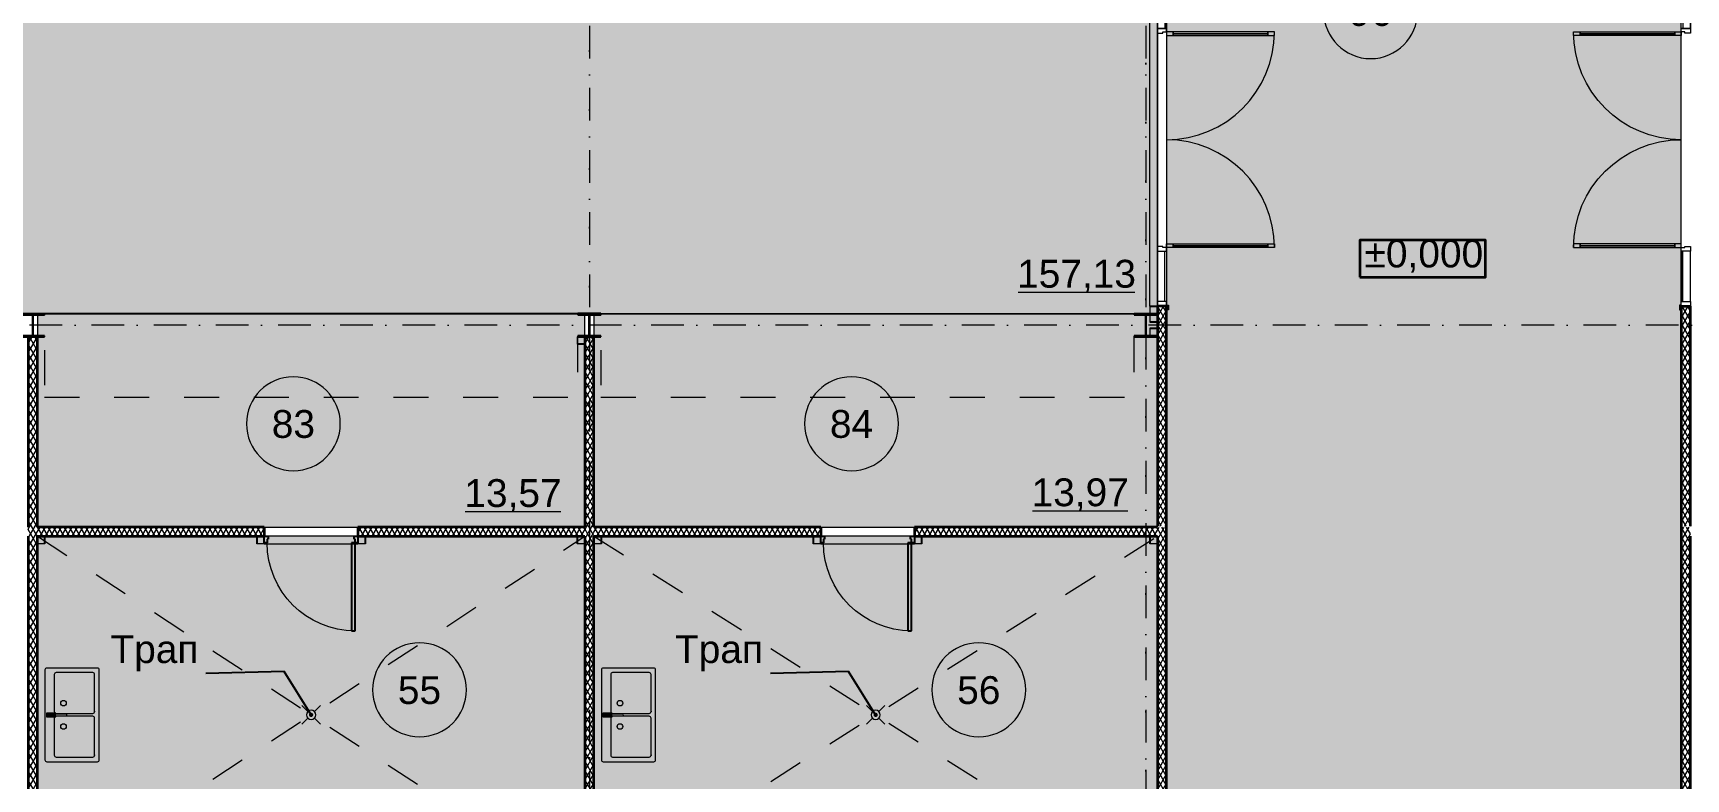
# Model space of a CAD drawing. Header units: millimetres. Extents: x -10605 to 104127, y -15987 to 52426.
# Drawn here: x 34001 to 51825, y 13109 to 21150 of the extents above; entities that cross this region are included whole.
import ezdxf
from ezdxf.enums import TextEntityAlignment as Align

# ---------------------------------------------------------------- set-up
doc = ezdxf.new("R2010")
doc.units = ezdxf.units.MM
doc.header["$MEASUREMENT"] = 0
for name, pattern in [('Dot & Dashed', [670.277762, 352.777767, -176.388884, 0, -141.111112]), ('roto_dd', [752.592, 376.296, -376.296]), ('Крупный пунктир', [634.99999, 0, -634.99999])]:
    doc.linetypes.add(name, pattern=pattern)
for name, color, linetype in [('Двери Archicad', 7, 'Continuous'), ('Зоны', 7, 'Continuous'), ('Металлический каркас здания', 7, 'Continuous'), ('Оси', 7, 'Continuous'), ('Стены', 7, 'Continuous')]:
    doc.layers.add(name, color=color, linetype=linetype)
for name, color, linetype, lineweight in [('Двери Archicad_Ном._пера__3', 7, 'Continuous', 0), ('Двери Archicad_Ном._пера__97', 7, 'Continuous', 35), ('Двери Archicad_Ном._пера__98', 7, 'Continuous', 25), ('Зоны_Ном._пера__38', 171, 'Continuous', 20), ('Зоны_Ном._пера__91', 255, 'Continuous', 0), ('Мебель и  оборудование_Ном._пера__200', 7, 'Continuous', 0), ('Мебель и  оборудование_Ном._пера__99', 7, 'Continuous', 15), ('Металлический каркас здания_Ном._пера__98', 7, 'Continuous', 25), ('Металлический каркас здания_Ном._пера__99', 7, 'Continuous', 15), ('Оси_Ном._пера__200', 7, 'Continuous', 0), ('Паспорта Зон Archicad_Ном._пера__100', 7, 'Continuous', 9), ('Сантехника_Ном._пера__99', 7, 'Continuous', 15), ('Стены _Ном._пера__97', 7, 'Continuous', 35), ('Стены _Ном._пера__98', 7, 'Continuous', 25)]:
    doc.layers.add(name, color=color, linetype=linetype, lineweight=lineweight)
doc.layers.add('Зоны_Ном._пера__2', color=7, linetype='Continuous', lineweight=0, true_color=0xc2747474)
doc.styles.add('РЎР“Р•РќР•Р\xa0РР\xa0_РЎРўРР›Р¬_1', font='arial.ttf')
doc.dimstyles.new('СГЕНЕРИР_СТИЛЬ__1', dxfattribs={"dimtxt": 0.18, "dimasz": 91.2, "dimexe": 0.18, "dimexo": 0.0625, "dimgap": 0.09, "dimtad": 0, "dimtih": 1, "dimtoh": 1, "dimdec": 4, "dimzin": 0, "dimdsep": 46, "dimcen": 0.09, "dimadec": 0, "dimazin": 0, "dimtfac": 1, "dimtdec": 4, "dimtmove": 0, "dimatfit": 3, "dimldrblk": 'ARROWHEAD_11', "dimfxl": 1, "dimtolj": 1, "dimtzin": 0, "dimarcsym": 0})
pattern_1 = [(90, (0, 0), (-60, 0), [])]
pattern_2 = [(60, (0, 0), (-43.30127, 25), []), (120, (0, 0), (43.30127, 25), [])]

# ---------------------------------------------------------------- blocks, each defined once
blk = doc.blocks.new('Колонна SHS ГК 27')
at = {"layer": 'Металлический каркас здания_Ном._пера__99', "linetype": 'Continuous', "lineweight": 0, "true_color": 0xffffff}
h = blk.add_hatch(dxfattribs=at)
h.set_pattern_fill('Barabбs_tйglakц_бllу', style=0, pattern_type=2)
h.set_pattern_definition(pattern_1)
h.paths.add_polyline_path([(-40, -40), (40, -40), (40, 40), (-40, 40)])
h.paths.add_polyline_path([(-36.4, -36.4), (-36.4, 36.4), (36.4, 36.4), (36.4, -36.4)], flags=0)
at = {"layer": 'Металлический каркас здания_Ном._пера__99', "color": 7, "linetype": 'Continuous', "lineweight": 15}
for p, q in [((40, 40), (-40, 40)), ((-40, 40), (-40, -40)), ((-36.4, -36.4), (-36.4, 36.4)), ((-36.4, 36.4), (36.4, 36.4)), ((36.4, 36.4), (36.4, -36.4)), ((40, -40), (40, 40)), ((-40, -40), (40, -40)), ((36.4, -36.4), (-36.4, -36.4))]:
    blk.add_line(p, q, dxfattribs=at)
blk = doc.blocks.new('Труба Квадратного Сечения ГК SHS 27_5')
at = {"layer": 'Металлический каркас здания_Ном._пера__99', "color": 7, "linetype": 'Continuous', "lineweight": 15}
for p, q in [((505, 40), (0, 40)), ((0, 40), (0, 0)), ((0, 0), (0, -40)), ((1010, 40), (505, 40)), ((1010, 0), (1010, 40)), ((1010, -40), (1010, 0)), ((0, -40), (505, -40)), ((505, -40), (1010, -40))]:
    blk.add_line(p, q, dxfattribs=at)
blk = doc.blocks.new('Труба Квадратного Сечения ГК SHS 27_9')
at = {"layer": 'Металлический каркас здания_Ном._пера__99', "color": 7, "linetype": 'Continuous', "lineweight": 15}
for p, q in [((1795, 40), (0, 40)), ((0, 40), (0, 0)), ((0, 0), (0, -40)), ((3590, 40), (1795, 40)), ((3590, 0), (3590, 40)), ((3590, -40), (3590, 0)), ((0, -40), (1795, -40)), ((1795, -40), (3590, -40))]:
    blk.add_line(p, q, dxfattribs=at)
blk = doc.blocks.new('Зона подготовки товара_55_37', base_point=(36756, 14075))
at = {"layer": 'Зоны', "linetype": 'Continuous', "lineweight": 0, "true_color": 0x3f3f3f}
blk.add_hatch(color=250, dxfattribs=at).paths.add_polyline_path([(34050, 15726), (34050, 11875), (39950, 11875), (39950, 15726)])
at = {"layer": 'Паспорта Зон Archicad_Ном._пера__100', "color": 7, "linetype": 'Continuous', "lineweight": 9}
blk.add_line((38677, 12513), (39706, 12513), dxfattribs=at)
for start, end in [(0, 180), (180, 0)]:
    blk.add_arc((38168, 14070), 506, start, end, dxfattribs=at)
at = {"layer": 'Паспорта Зон Archicad_Ном._пера__100', "color": 7, "lineweight": 9, "style": 'РЎР“Р•РќР•Р\xa0РР\xa0_РЎРўРР›Р¬_1'}
for tag, p in [('ROOM_NUMBER', (38168, 14067)), ('ROOM_AREA', (39192, 12713))]:
    blk.add_attdef(tag, text='', height=300, dxfattribs=at).set_placement(p, align=Align.MIDDLE_CENTER)
blk = doc.blocks.new('Зона подготовки товара_56_38', base_point=(42817, 14075))
at = {"layer": 'Зоны', "linetype": 'Continuous', "lineweight": 0, "true_color": 0x3f3f3f}
blk.add_hatch(color=250, dxfattribs=at).paths.add_polyline_path([(40050, 15726), (40050, 11875), (46125, 11875), (46125, 15726)])
at = {"layer": 'Паспорта Зон Archicad_Ном._пера__100', "color": 7, "linetype": 'Continuous', "lineweight": 9}
blk.add_line((44656, 12513), (45685, 12513), dxfattribs=at)
for start, end in [(0, 180), (180, 0)]:
    blk.add_arc((44200, 14070), 506, start, end, dxfattribs=at)
at = {"layer": 'Паспорта Зон Archicad_Ном._пера__100', "color": 7, "lineweight": 9, "style": 'РЎР“Р•РќР•Р\xa0РР\xa0_РЎРўРР›Р¬_1'}
for tag, p in [('ROOM_NUMBER', (44200, 14067)), ('ROOM_AREA', (45171, 12713))]:
    blk.add_attdef(tag, text='', height=300, dxfattribs=at).set_placement(p, align=Align.MIDDLE_CENTER)
blk = doc.blocks.new('Торговый зал_96_101', base_point=(49000, 22487))
at = {"layer": 'Зоны_Ном._пера__2', "linetype": 'Continuous', "lineweight": 0, "true_color": 0x1d1d1d}
blk.add_hatch(color=250, dxfattribs=at).paths.add_polyline_path([(51775, 28125), (46225, 28125), (46225, 11875), (51775, 11875)])
at = {"layer": 'Паспорта Зон Archicad_Ном._пера__100', "color": 7, "linetype": 'Continuous', "lineweight": 9}
blk.add_line((50659, 12175), (51688, 12175), dxfattribs=at)
for start, end in [(0, 180), (180, 0)]:
    blk.add_arc((48425, 21380), 506, start, end, dxfattribs=at)
at = {"layer": 'Паспорта Зон Archicad_Ном._пера__100', "color": 7, "lineweight": 9, "style": 'РЎР“Р•РќР•Р\xa0РР\xa0_РЎРўРР›Р¬_1'}
for tag, p in [('ROOM_NUMBER', (48425, 21377)), ('ROOM_AREA', (51173, 12374))]:
    blk.add_attdef(tag, text='', height=300, dxfattribs=at).set_placement(p, align=Align.MIDDLE_CENTER)
blk = doc.blocks.new('Торговый зал_97_103', base_point=(18593, 20776))
at = {"layer": 'Зоны_Ном._пера__2', "linetype": 'Continuous', "lineweight": 0, "true_color": 0x1d1d1d}
blk.add_hatch(color=250, dxfattribs=at).paths.add_polyline_path([(46125, 18125), (46125, 21875), (4225, 21875), (4225, 18125)])
at = {"layer": 'Паспорта Зон Archicad_Ном._пера__100', "color": 7, "linetype": 'Continuous', "lineweight": 9}
blk.add_line((44624, 18356), (45883, 18356), dxfattribs=at)
at = {"layer": 'Паспорта Зон Archicad_Ном._пера__100', "color": 7, "lineweight": 9, "style": 'РЎР“Р•РќР•Р\xa0РР\xa0_РЎРўРР›Р¬_1'}
for tag, p in [('ROOM_NUMBER', (18933, 20581)), ('ROOM_AREA', (45254, 18555))]:
    blk.add_attdef(tag, text='', height=300, dxfattribs=at).set_placement(p, align=Align.MIDDLE_CENTER)
blk = doc.blocks.new('Выставочная зона_83_109', base_point=(38185, 17485))
at = {"layer": 'Зоны_Ном._пера__38', "linetype": 'Continuous', "lineweight": 0, "true_color": 0x1f1f3f}
blk.add_hatch(color=179, dxfattribs=at).paths.add_polyline_path([(34050, 15825), (39950, 15825), (39950, 18125), (34050, 18125)])
at = {"layer": 'Паспорта Зон Archicad_Ном._пера__100', "color": 7, "linetype": 'Continuous', "lineweight": 9}
blk.add_line((38661, 15992), (39691, 15992), dxfattribs=at)
for start, end in [(0, 180), (180, 0)]:
    blk.add_arc((36808, 16938), 506, start, end, dxfattribs=at)
at = {"layer": 'Паспорта Зон Archicad_Ном._пера__100', "color": 7, "lineweight": 9, "style": 'РЎР“Р•РќР•Р\xa0РР\xa0_РЎРўРР›Р¬_1'}
for tag, p in [('ROOM_NUMBER', (36808, 16936)), ('ROOM_AREA', (39176, 16191))]:
    blk.add_attdef(tag, text='', height=300, dxfattribs=at).set_placement(p, align=Align.MIDDLE_CENTER)
blk = doc.blocks.new('Выставочная зона_84_110', base_point=(44074, 17447))
at = {"layer": 'Зоны_Ном._пера__38', "linetype": 'Continuous', "lineweight": 0, "true_color": 0x1f1f3f}
blk.add_hatch(color=179, dxfattribs=at).paths.add_polyline_path([(40050, 18125), (40050, 15825), (46125, 15825), (46125, 18125)])
at = {"layer": 'Паспорта Зон Archicad_Ном._пера__100', "color": 7, "linetype": 'Continuous', "lineweight": 9}
blk.add_line((44778, 16000), (45808, 16000), dxfattribs=at)
for start, end in [(0, 180), (180, 0)]:
    blk.add_arc((42827, 16938), 506, start, end, dxfattribs=at)
at = {"layer": 'Паспорта Зон Archicad_Ном._пера__100', "color": 7, "lineweight": 9, "style": 'РЎР“Р•РќР•Р\xa0РР\xa0_РЎРўРР›Р¬_1'}
for tag, p in [('ROOM_NUMBER', (42827, 16936)), ('ROOM_AREA', (45293, 16199))]:
    blk.add_attdef(tag, text='', height=300, dxfattribs=at).set_placement(p, align=Align.MIDDLE_CENTER)
blk = doc.blocks.new('Однопольная Дверь 27_2')
at = {"layer": 'Двери Archicad_Ном._пера__3', "color": 7, "linetype": 'Continuous', "lineweight": 0}
blk.add_arc((475, 0), 950, 90, 180, dxfattribs=at)
at = {"layer": 'Двери Archicad_Ном._пера__97', "color": 7, "linetype": 'Continuous', "lineweight": 35}
for p, q in [((-505, -170), (-505, -70)), ((505, -170), (505, -70))]:
    blk.add_line(p, q, dxfattribs=at)
at = {"layer": 'Двери Archicad_Ном._пера__98', "color": 7, "linetype": 'Continuous', "lineweight": 25}
for p, q in [((435, 0), (435, 950)), ((435, 950), (475, 950)), ((475, 950), (475, 0)), ((-475, 0), (-505, 0)), ((-505, 0), (-505, -70)), ((-475, -40), (-475, 0)), ((475, 0), (435, 0)), ((505, 0), (475, 0)), ((475, 0), (475, -40)), ((505, -70), (505, 0)), ((-505, -70), (-465, -70)), ((-465, -40), (-475, -40)), ((-465, -70), (-465, -40)), ((475, -40), (465, -40)), ((465, -40), (465, -70)), ((465, -70), (505, -70))]:
    blk.add_line(p, q, dxfattribs=at)
blk = doc.blocks.new('Стена_6', base_point=(4125, 15775))
at = {"layer": 'Стены', "linetype": 'Continuous', "lineweight": 0, "true_color": 0x000000}
h = blk.add_hatch(dxfattribs=at)
h.set_pattern_fill('Batt_Insulation__3_', color=18, style=0, pattern_type=2)
h.set_pattern_definition(pattern_2)
h.paths.add_polyline_path([(34050, 15825), (34050, 15725), (36495, 15725), (36495, 15825)])
h = blk.add_hatch(dxfattribs=at)
h.set_pattern_fill('Batt_Insulation__3_', color=18, style=0, pattern_type=2)
h.set_pattern_definition(pattern_2)
h.paths.add_polyline_path([(37505, 15825), (37505, 15725), (39950, 15725), (39950, 15825)])
h = blk.add_hatch(dxfattribs=at)
h.set_pattern_fill('Batt_Insulation__3_', color=18, style=0, pattern_type=2)
h.set_pattern_definition(pattern_2)
h.paths.add_polyline_path([(40050, 15825), (40050, 15725), (42495, 15725), (42495, 15825)])
h = blk.add_hatch(dxfattribs=at)
h.set_pattern_fill('Batt_Insulation__3_', color=18, style=0, pattern_type=2)
h.set_pattern_definition(pattern_2)
h.paths.add_polyline_path([(43505, 15825), (43505, 15725), (46125, 15725), (46125, 15825)])
at = {"layer": 'Стены _Ном._пера__97', "color": 7, "linetype": 'Continuous', "lineweight": 35}
for p, q in [((36495, 15825), (36495, 15725)), ((37505, 15825), (37505, 15725)), ((42495, 15825), (42495, 15725)), ((43505, 15825), (43505, 15725))]:
    blk.add_line(p, q, dxfattribs=at)
at = {"layer": 'Стены _Ном._пера__97', "color": 7, "linetype": 'Continuous', "lineweight": 35, "flags": 128}
for points in [[(36495, 15825), (34050, 15825)], [(34050, 15725), (36495, 15725)], [(39950, 15825), (37505, 15825)], [(37505, 15725), (39950, 15725)], [(42495, 15825), (40050, 15825)], [(40050, 15725), (42495, 15725)], [(46125, 15825), (43505, 15825)], [(43505, 15725), (46125, 15725)]]:
    blk.add_lwpolyline(points, dxfattribs=at)
at = {"layer": 'Двери Archicad', "color": 7, "linetype": 'Continuous', "lineweight": 50, "xscale": -1, "zscale": 1000, "rotation": 180}
for p in [(37000, 15655), (43000, 15655)]:
    blk.add_blockref('Однопольная Дверь 27_2', p, dxfattribs=at)
blk = doc.blocks.new('Двупольная Дверь с Боковыми Панелями и Фрамугой 27')
at = {"layer": 'Двери Archicad_Ном._пера__3', "color": 7, "linetype": 'Continuous', "lineweight": 0}
for p, q in [((-1162, 1162), (-1162, 1092)), ((-1122, 1162), (-1162, 1162)), ((-1162, 1092), (-1122, 1092)), ((-1142, 1092), (-1142, 70)), ((-1122, 1092), (-1122, 1162)), ((1122, 1092), (1122, 1162)), ((1122, 1162), (1162, 1162)), ((1162, 1092), (1122, 1092)), ((1142, 1092), (1142, 70)), ((1162, 1162), (1162, 1092)), ((-1832, 0), (-1832, 19)), ((-1832, 19), (-1782, 19)), ((-1782, 0), (-1832, 0)), ((-1795, 0), (-1832, 0)), ((-1795, 0), (-1832, 0)), ((-1745, 0), (-1795, 0)), ((-1795, 0), (-1795, -100)), ((-1795, 0), (-1795, -100)), ((-1795, 0), (-1795, -100)), ((-1782, 19), (-1782, 0)), ((-1745, -100), (-1745, 0)), ((-1162, 0), (-1200, 0)), ((-1200, 0), (-1200, -100)), ((-1122, 70), (-1162, 70)), ((-1162, 70), (-1162, 0)), ((-1162, -40), (-1162, 0)), ((-1162, 0), (-1122, 0)), ((-1122, 0), (-1122, 70)), ((1122, 0), (1122, 70)), ((1122, 70), (1162, 70)), ((1162, 0), (1122, 0)), ((1162, 70), (1162, 0)), ((1200, 0), (1162, 0)), ((1162, 0), (1162, -40)), ((1200, -100), (1200, 0)), ((1795, 0), (1745, 0)), ((1745, 0), (1745, -100)), ((1782, 19), (1832, 19)), ((1782, 0), (1782, 19)), ((1832, 0), (1782, 0)), ((1795, -100), (1795, 0)), ((1795, 0), (1795, -100)), ((1795, 0), (1795, -100)), ((1795, 0), (1832, 0)), ((1795, 0), (1832, 0)), ((1832, 19), (1832, 0)), ((-1795, -100), (-1745, -100)), ((-1745, -18), (-1200, -18)), ((-1200, -100), (-1745, -100)), ((-1200, -100), (-1150, -100)), ((-1150, -40), (-1162, -40)), ((-1150, -100), (-1150, -40)), ((1162, -40), (1150, -40)), ((1150, -40), (1150, -100)), ((1150, -100), (1200, -100)), ((1745, -18), (1200, -18)), ((1745, -100), (1200, -100)), ((1745, -100), (1795, -100))]:
    blk.add_line(p, q, dxfattribs=at)
at = {"layer": 'Двери Archicad_Ном._пера__3', "color": 7, "linetype": 'Continuous', "lineweight": 0, "flags": 128}
for points in [[(-1162, 1092), (-1162, 70), (-1142, 70), (-1142, 1092)], [(-1142, 1092), (-1142, 70), (-1122, 70), (-1122, 1092)], [(1142, 1092), (1142, 70), (1122, 70), (1122, 1092)], [(1162, 1092), (1162, 70), (1142, 70), (1142, 1092)], [(-1200, 0), (-1745, 0), (-1745, -100), (-1200, -100)], [(1745, -100), (1200, -100), (1200, 0), (1745, 0)]]:
    blk.add_lwpolyline(points, close=True, dxfattribs=at)
at = {"layer": 'Двери Archicad_Ном._пера__3', "color": 7, "linetype": 'Continuous', "lineweight": 0}
for centre, start, end in [((-1162, 0), 0, 90), ((1162, 0), 90, 180)]:
    blk.add_arc(centre, 1162, start, end, dxfattribs=at)
blk = doc.blocks.new('Стена_15', base_point=(51875, 21875))
at = {"layer": 'Стены', "linetype": 'Continuous', "lineweight": 0, "true_color": 0x000000}
h = blk.add_hatch(dxfattribs=at)
h.set_pattern_fill('Batt_Insulation__3_', color=18, style=0, pattern_type=2)
h.set_pattern_definition(pattern_2)
h.paths.add_polyline_path([(51775, 21795), (51875, 21795), (51875, 21875), (51775, 21875)])
h = blk.add_hatch(dxfattribs=at)
h.set_pattern_fill('Batt_Insulation__3_', color=18, style=0, pattern_type=2)
h.set_pattern_definition(pattern_2)
h.paths.add_polyline_path([(51775, 15835), (51875, 15835), (51875, 18205), (51775, 18205)])
h = blk.add_hatch(dxfattribs=at)
h.set_pattern_fill('Batt_Insulation__3_', color=18, style=0, pattern_type=2)
h.set_pattern_definition(pattern_2)
h.paths.add_polyline_path([(51775, 15825), (51775, 11775), (51875, 11775), (51875, 15825)])
at = {"layer": 'Стены _Ном._пера__97', "color": 7, "linetype": 'Continuous', "lineweight": 35}
for p, q in [((51775, 21795), (51775, 21832)), ((51775, 21795), (51875, 21795)), ((51775, 18205), (51775, 18168)), ((51775, 18205), (51875, 18205))]:
    blk.add_line(p, q, dxfattribs=at)
at = {"layer": 'Стены _Ном._пера__97', "color": 7, "linetype": 'Continuous', "lineweight": 35, "flags": 128}
for points in [[(51775, 21875), (51775, 21795)], [(51875, 21795), (51875, 21875)], [(51775, 18205), (51775, 11875)], [(51875, 15835), (51875, 18205)], [(51875, 11875), (51875, 15725)]]:
    blk.add_lwpolyline(points, dxfattribs=at)
at = {"layer": 'Двери Archicad_Ном._пера__3', "color": 7, "linetype": 'Continuous', "lineweight": 0, "xscale": -1, "zscale": 1000, "rotation": 90}
blk.add_blockref('Двупольная Дверь с Боковыми Панелями и Фрамугой 27', (51775, 20000), dxfattribs=at)
blk = doc.blocks.new('Стена_44', base_point=(34000, 17875))
at = {"layer": 'Стены', "linetype": 'Continuous', "lineweight": 0, "true_color": 0x000000}
h = blk.add_hatch(dxfattribs=at)
h.set_pattern_fill('Batt_Insulation__3_', color=18, style=0, pattern_type=2)
h.set_pattern_definition(pattern_2)
h.paths.add_polyline_path([(33950, 17875), (33950, 12125), (34050, 12125), (34050, 17875)])
at = {"layer": 'Стены _Ном._пера__97', "color": 7, "linetype": 'Continuous', "lineweight": 35, "flags": 128}
for points in [[(33950, 17875), (33950, 15825)], [(34050, 17875), (33950, 17875)], [(34050, 15825), (34050, 17875)], [(33950, 15725), (33950, 12125)], [(34050, 12125), (34050, 15725)], [(33950, 12125), (34050, 12125)]]:
    blk.add_lwpolyline(points, dxfattribs=at)
blk = doc.blocks.new('Стена_48', base_point=(40000, 17875))
at = {"layer": 'Стены', "linetype": 'Continuous', "lineweight": 0, "true_color": 0x000000}
h = blk.add_hatch(dxfattribs=at)
h.set_pattern_fill('Batt_Insulation__3_', color=18, style=0, pattern_type=2)
h.set_pattern_definition(pattern_2)
h.paths.add_polyline_path([(39950, 17875), (39950, 12125), (40050, 12125), (40050, 17875)])
at = {"layer": 'Стены _Ном._пера__97', "color": 7, "linetype": 'Continuous', "lineweight": 35, "flags": 128}
for points in [[(39950, 17875), (39950, 15825)], [(40050, 17875), (39950, 17875)], [(40050, 15825), (40050, 17875)], [(39950, 15725), (39950, 12125)], [(40050, 12125), (40050, 15725)], [(39950, 12125), (40050, 12125)]]:
    blk.add_lwpolyline(points, dxfattribs=at)
blk = doc.blocks.new('Стена_162', base_point=(46125, 11775))
at = {"layer": 'Стены', "linetype": 'Continuous', "lineweight": 0, "true_color": 0x000000}
h = blk.add_hatch(dxfattribs=at)
h.set_pattern_fill('Batt_Insulation__3_', color=18, style=0, pattern_type=2)
h.set_pattern_definition(pattern_2)
h.paths.add_polyline_path([(46225, 21875), (46125, 21875), (46125, 21795), (46225, 21795)])
h = blk.add_hatch(dxfattribs=at)
h.set_pattern_fill('Batt_Insulation__3_', color=18, style=0, pattern_type=2)
h.set_pattern_definition(pattern_2)
h.paths.add_polyline_path([(46125, 15835), (46225, 15835), (46225, 18205), (46125, 18205)])
h = blk.add_hatch(dxfattribs=at)
h.set_pattern_fill('Batt_Insulation__3_', color=18, style=0, pattern_type=2)
h.set_pattern_definition(pattern_2)
h.paths.add_polyline_path([(46125, 15825), (46125, 11775), (46225, 11775), (46225, 15825)])
at = {"layer": 'Стены _Ном._пера__97', "color": 7, "linetype": 'Continuous', "lineweight": 35}
for p, q in [((46225, 21795), (46125, 21795)), ((46225, 21795), (46225, 21832)), ((46225, 18205), (46125, 18205)), ((46225, 18205), (46225, 18168))]:
    blk.add_line(p, q, dxfattribs=at)
at = {"layer": 'Стены _Ном._пера__97', "color": 7, "linetype": 'Continuous', "lineweight": 35, "flags": 128}
for points in [[(46125, 21875), (46125, 21795)], [(46225, 21795), (46225, 21875)], [(46125, 18205), (46125, 15835)], [(46225, 11875), (46225, 18205)], [(46125, 15725), (46125, 11875)]]:
    blk.add_lwpolyline(points, dxfattribs=at)
at = {"layer": 'Двери Archicad_Ном._пера__3', "color": 7, "linetype": 'Continuous', "lineweight": 0, "zscale": 1000, "rotation": 270}
blk.add_blockref('Двупольная Дверь с Боковыми Панелями и Фрамугой 27', (46225, 20000), dxfattribs=at)
blk = doc.blocks.new('Колонна Универсальная 27')
at = {"layer": 'Металлический каркас здания_Ном._пера__98', "linetype": 'Continuous', "lineweight": 0, "true_color": 0xffffff}
h = blk.add_hatch(dxfattribs=at)
h.set_pattern_fill('Barabбs_tйglakц_бllу', style=0, pattern_type=2)
h.set_pattern_definition(pattern_1)
h.paths.add_polyline_path([(-125, -125), (125, -125), (125, -113), (4, -113), (4, 113), (125, 113), (125, 125), (-125, 125), (-125, 113), (-4, 113), (-4, -113), (-125, -113)])
at = {"layer": 'Металлический каркас здания_Ном._пера__98', "color": 7, "linetype": 'Continuous', "lineweight": 25}
for p, q in [((125, 125), (-125, 125)), ((-125, 125), (-125, 113)), ((-125, 113), (-4, 113)), ((-4, 113), (-4, -113)), ((4, -113), (4, 113)), ((4, 113), (125, 113)), ((125, 113), (125, 125)), ((-4, -113), (-125, -113)), ((-125, -113), (-125, -125)), ((-125, -125), (125, -125)), ((125, -113), (4, -113)), ((125, -125), (125, -113))]:
    blk.add_line(p, q, dxfattribs=at)
blk = doc.blocks.new('Двутавp К 26020-83 27')
at = {"layer": 'Металлический каркас здания_Ном._пера__98', "color": 7, "linetype": 'Крупный пунктир', "lineweight": 25}
blk.add_line((0, 0), (39875, 0), dxfattribs=at)
blk = doc.blocks.new('Стандартный Маркер Сетки')
at = {"layer": 'Оси_Ном._пера__200', "color": 7, "linetype": 'Dot & Dashed', "lineweight": 0}
blk.add_line((0, 0), (107805, 0), dxfattribs=at)
at = {"layer": 'Оси_Ном._пера__200', "color": 7, "lineweight": 0, "style": 'РЎР“Р•РќР•Р\xa0РР\xa0_РЎРўРР›Р¬_1'}
blk.add_attdef('AC_MarkerText_1', text='', height=300, dxfattribs=at).set_placement((108205, 150), align=Align.TOP_CENTER)
blk = doc.blocks.new('Двутавp К 26020-83 27_4')
at = {"layer": 'Металлический каркас здания_Ном._пера__98', "color": 7, "linetype": 'Крупный пунктир', "lineweight": 25}
blk.add_line((0, 0), (39750, 0), dxfattribs=at)
blk = doc.blocks.new('Мойка Обычная 27')
at = {"layer": 'Сантехника_Ном._пера__99', "color": 7, "linetype": 'Continuous', "lineweight": 15}
for p, q in [((50, 465), (50, 70)), ((470, 485), (70, 485)), ((490, 70), (490, 465)), ((520, 465), (520, 70)), ((940, 485), (540, 485)), ((960, 70), (960, 465)), ((70, 50), (470, 50)), ((540, 50), (940, 50))]:
    blk.add_line(p, q, dxfattribs=at)
at = {"layer": 'Сантехника_Ном._пера__99', "color": 7, "linetype": 'Continuous', "lineweight": 15, "flags": 128}
for points in [[(20, 0), (990, 0, 0.414214), (1010, 20), (1010, 565, 0.414214), (990, 585), (20, 585, 0.414214), (0, 565), (0, 20, 0.414214)], [(485, 504), (496, 504), (496, 555, -1), (514, 555), (514, 504), (525, 504), (525, 569), (485, 569)], [(496, 357, 1), (514, 357), (514, 555, 1), (496, 555)]]:
    blk.add_lwpolyline(points, format="xyb", close=True, dxfattribs=at)
for points in [[(485, 468), (496, 468), (496, 503), (485, 503)], [(525, 468), (525, 503), (514, 503), (514, 468)]]:
    blk.add_lwpolyline(points, close=True, dxfattribs=at)
at = {"layer": 'Сантехника_Ном._пера__99', "color": 7, "linetype": 'Continuous', "lineweight": 15}
for centre in [(379, 385), (631, 385)]:
    blk.add_circle(centre, 30, dxfattribs=at)
for centre, start, end in [((70, 465), 90, 180), ((470, 465), 0, 90), ((540, 465), 90, 180), ((940, 465), 0, 90), ((70, 70), 180, 270), ((470, 70), 270, 0), ((540, 70), 180, 270), ((940, 70), 270, 0)]:
    blk.add_arc(centre, 20, start, end, dxfattribs=at)
for p in [(70, 50), (540, 50)]:
    blk.add_point(p, dxfattribs=at)
blk = doc.blocks.new('Символ Трапа в Полу 27')
at = {"layer": 'Мебель и  оборудование_Ном._пера__99', "color": 7, "linetype": 'Continuous', "lineweight": 15}
for p, q in [((65, 135), (0, 200)), ((135, 135), (200, 200)), ((65, 65), (0, 0)), ((135, 65), (200, 0))]:
    blk.add_line(p, q, dxfattribs=at)
at = {"layer": 'Мебель и  оборудование_Ном._пера__99', "color": 7, "linetype": 'Continuous', "lineweight": 15, "flags": 128}
blk.add_lwpolyline([(150, 100, 1), (50, 100, 1)], format="xyb", close=True, dxfattribs=at)
blk = doc.blocks.new('Отметка Уровня_1', base_point=(48945, 18404))
at = {"layer": 'Стены _Ном._пера__97', "color": 7, "linetype": 'Continuous', "lineweight": 35, "flags": 128}
blk.add_lwpolyline([(48310, 18518), (49665, 18518), (49665, 18918), (48310, 18918)], close=True, dxfattribs=at)
at = {"layer": 'Стены _Ном._пера__98', "color": 7, "lineweight": 25, "insert": (48360, 18568), "char_height": 300, "attachment_point": 7, "style": 'РЎР“Р•РќР•Р\xa0РР\xa0_РЎРўРР›Р¬_1'}
blk.add_mtext('\\A1;{\\pql;\\fArial|b0|i0|c204|p0;\\W1.000000;±0,000}', dxfattribs=at)
blk = doc.blocks.new('ARROWHEAD_11')
at = {"color": 0, "linetype": 'Continuous', "lineweight": 0}
blk.add_line((0, 0), (-1, 0), dxfattribs=at)
at = {"color": 0, "linetype": 'Continuous', "lineweight": 0, "const_width": 0.25, "flags": 128}
blk.add_lwpolyline([(-0.125, 0, 1), (0.125, 0, 1)], format="xyb", close=True, dxfattribs=at)
blk = doc.blocks.new('Стандартный Маркер Сетки_4')
at = {"layer": 'Оси_Ном._пера__200', "color": 7, "linetype": 'Dot & Dashed', "lineweight": 0}
blk.add_line((0, 0), (55187, 0), dxfattribs=at)
at = {"layer": 'Оси_Ном._пера__200', "color": 7, "lineweight": 0, "style": 'РЎР“Р•РќР•Р\xa0РР\xa0_РЎРўРР›Р¬_1'}
blk.add_attdef('AC_MarkerText_1', text='', height=300, rotation=90, dxfattribs=at).set_placement((55368, -69), align=Align.TOP_CENTER)

msp = doc.modelspace()

# ---------------------------------------------------------------- linework, layer by layer
at = {"layer": 'Зоны_Ном._пера__2', "color": 8, "linetype": 'Continuous', "lineweight": 0, "true_color": 0x747474, "flags": 128}
for points in [[(51775, 28125.00002), (46225, 28125.00002), (46225, 11875), (51775, 11875)], [(46125, 18125), (46125, 21875.00005), (4225, 21875.00005), (4225, 18125)]]:
    msp.add_lwpolyline(points, close=True, dxfattribs=at)
at = {"layer": 'Зоны_Ном._пера__38', "color": 171, "linetype": 'Continuous', "lineweight": 20, "flags": 128}
for points in [[(34050.00006, 15825), (39950.00006, 15825), (39950.00006, 18125.01667), (34050.00006, 18125.01667)], [(40050.00006, 18125), (40050.00006, 15825), (46125, 15825), (46125, 18125)]]:
    msp.add_lwpolyline(points, close=True, dxfattribs=at)
at = {"layer": 'Зоны_Ном._пера__91', "color": 255, "linetype": 'Continuous', "lineweight": 0, "flags": 128}
for points in [[(34050.00006, 15725.5), (34050.00006, 11875), (39950.00006, 11875), (39950.00006, 15725.5)], [(40050.00006, 15725.5), (40050.00006, 11875), (46125, 11875), (46125, 15725.5)]]:
    msp.add_lwpolyline(points, close=True, dxfattribs=at)
at = {"layer": 'Мебель и  оборудование_Ном._пера__200', "color": 7, "linetype": 'roto_dd', "lineweight": 0, "flags": 128}
for points in [[(34125, 17225), (39875.02889, 17225), (39875.02889, 18125), (34125, 18125)], [(40124.97097, 17225), (45874.99986, 17225), (45874.99986, 18125), (40124.97097, 18125)]]:
    msp.add_lwpolyline(points, close=True, dxfattribs=at)
for points in [[(34050, 15725), (39950.00006, 11874.5)], [(34050, 11874.5), (39950.00006, 15725)], [(40050.00006, 15725), (46125, 11874.5)], [(40050.00006, 11874.5), (46125, 15725)]]:
    msp.add_lwpolyline(points, dxfattribs=at)

# ---------------------------------------------------------------- block references
at = {"layer": 'Зоны', "color": 7, "linetype": 'Continuous', "lineweight": 9}
for name, p, values in [('Торговый зал_96_101', (49000.00007, 22487.08323), {'ROOM_NUMBER': '96', 'ROOM_AREA': '90,19'}), ('Выставочная зона_83_109', (38185.41218, 17484.89155), {'ROOM_NUMBER': '83', 'ROOM_AREA': '13,57'}), ('Выставочная зона_84_110', (44074.3997, 17447.32051), {'ROOM_NUMBER': '84', 'ROOM_AREA': '13,97'}), ('Зона подготовки товара_55_37', (36756.3621, 14075), {'ROOM_NUMBER': '55', 'ROOM_AREA': '22,72'}), ('Зона подготовки товара_56_38', (42816.6588, 14075), {'ROOM_NUMBER': '56', 'ROOM_AREA': '23,39'})]:
    msp.add_blockref(name, p, dxfattribs=at).add_auto_attribs(values)
ref = msp.add_blockref('Торговый зал_97_103', (18592.67673, 20775.72296), dxfattribs=at)
ref.add_attrib('ROOM_AREA', '157,13', dxfattribs={"layer": 'Паспорта Зон Archicad_Ном._пера__100', "color": 7, "lineweight": 9, "height": 300, "style": 'РЎР“Р•РќР•Р\xa0РР\xa0_РЎРўРР›Р¬_1'}).set_placement((45253.67836, 18555.38213), align=Align.MIDDLE_CENTER)
at = {"layer": 'Мебель и  оборудование_Ном._пера__99', "color": 7, "linetype": 'Continuous', "lineweight": 15, "zscale": 1000, "rotation": 90}
for p in [(37100.00003, 13699.75), (43187.50003, 13699.75)]:
    msp.add_blockref('Символ Трапа в Полу 27', p, dxfattribs=at)
at = {"layer": 'Металлический каркас здания', "color": 7, "linetype": 'Continuous', "lineweight": 9, "zscale": 1000}
for name, p, rotation in [('Двутавp К 26020-83 27', (40000, 0), 90), ('Двутавp К 26020-83 27_4', (46000.00006, 39875.00005), 270)]:
    msp.add_blockref(name, p, dxfattribs=dict(at, rotation=rotation))
at = {"layer": 'Металлический каркас здания_Ном._пера__98', "color": 7, "linetype": 'Continuous', "lineweight": 25, "zscale": 1000, "rotation": 180}
for p in [(34000, 18000), (40000.015, 18000.01667), (46000, 18000)]:
    msp.add_blockref('Колонна Универсальная 27', p, dxfattribs=at)
at = {"layer": 'Металлический каркас здания_Ном._пера__99', "color": 7, "linetype": 'Continuous', "lineweight": 15, "xscale": -1, "zscale": 1000}
for name, p, rotation in [('Труба Квадратного Сечения ГК SHS 27_9', (46085, 18205), 270), ('Колонна SHS ГК 27', (34090, 15685.5), 180), ('Колонна SHS ГК 27', (36455, 15685), 180), ('Колонна SHS ГК 27', (37545, 15685), 180), ('Колонна SHS ГК 27', (39910.00006, 15685.5), 180), ('Колонна SHS ГК 27', (40090, 15685.5), 180), ('Колонна SHS ГК 27', (42455, 15685), 180), ('Колонна SHS ГК 27', (43545, 15685), 180), ('Колонна SHS ГК 27', (46085, 15685.5), 180)]:
    msp.add_blockref(name, p, dxfattribs=dict(at, rotation=rotation))
at = {"layer": 'Металлический каркас здания_Ном._пера__99', "color": 7, "linetype": 'Continuous', "lineweight": 15, "zscale": 1000}
for name, p, rotation in [('Колонна SHS ГК 27', (46085, 18165), 90), ('Колонна SHS ГК 27', (46085, 18073), 180), ('Колонна SHS ГК 27', (39910.00006, 17835), 180), ('Колонна SHS ГК 27', (46085, 17927), 180), ('Труба Квадратного Сечения ГК SHS 27_5', (37505, 15685), 180), ('Труба Квадратного Сечения ГК SHS 27_5', (43505, 15685), 180)]:
    msp.add_blockref(name, p, dxfattribs=dict(at, rotation=rotation))
at = {"layer": 'Оси', "color": 8, "linetype": 'Continuous', "lineweight": 0, "true_color": 0x747474, "zscale": 1000, "rotation": 270}
for p in [(40000, 40000.00005), (46000, 40000.00005)]:
    msp.add_blockref('Стандартный Маркер Сетки_4', p, dxfattribs=at)
at = {"layer": 'Оси', "color": 8, "linetype": 'Continuous', "lineweight": 0, "true_color": 0x747474, "xscale": -1, "zscale": 1000}
msp.add_blockref('Стандартный Маркер Сетки', (98000.00007, 18000), dxfattribs=at)
at = {"layer": 'Сантехника_Ном._пера__99', "color": 7, "linetype": 'Continuous', "lineweight": 15, "zscale": 1000, "rotation": 90}
for p in [(34715, 13295), (40715, 13295)]:
    msp.add_blockref('Мойка Обычная 27', p, dxfattribs=at)
at = {"layer": 'Стены', "color": 7, "lineweight": 35}
for name, p in [('Стена_162', (46125, 11775)), ('Стена_15', (51875, 21875.00012)), ('Стена_44', (34000.00006, 17875)), ('Стена_48', (40000.00006, 17875)), ('Стена_6', (4125, 15775))]:
    msp.add_blockref(name, p, dxfattribs=at)
at = {"layer": 'Стены', "color": 7, "lineweight": 9}
msp.add_blockref('Отметка Уровня_1', (48944.86048, 18403.90646), dxfattribs=at)

# ---------------------------------------------------------------- texts
at = {"layer": 'Мебель и  оборудование_Ном._пера__200', "color": 7, "linetype": 'Continuous', "lineweight": 0, "char_height": 300, "attachment_point": 7, "style": 'РЎР“Р•РќР•Р\xa0РР\xa0_РЎРўРР›Р¬_1'}
for insert in [(34835.98338, 14268.35045), (40923.48338, 14268.35045)]:
    msp.add_mtext('\\A1;{\\pql;\\fArial|b0|i0|c204|p0;\\W1.000000;Трап}', dxfattribs=dict(at, insert=insert))

# ---------------------------------------------------------------- leaders
at = {"layer": 'Мебель и  оборудование_Ном._пера__200', "color": 7, "linetype": 'Continuous', "lineweight": 0, "annotation_type": 0, "has_hookline": 1, "hookline_direction": 1, "text_width": 910.8}
for points in [[(37000.00003, 13799.75), (36707.9453, 14268.35045), (35864.62238, 14247.25627)], [(43087.50003, 13799.75), (42795.4453, 14268.35045), (41952.12238, 14247.25627)]]:
    msp.add_leader(points, dimstyle='СГЕНЕРИР_СТИЛЬ__1', dxfattribs=at)

doc.saveas('drawing.dxf')
